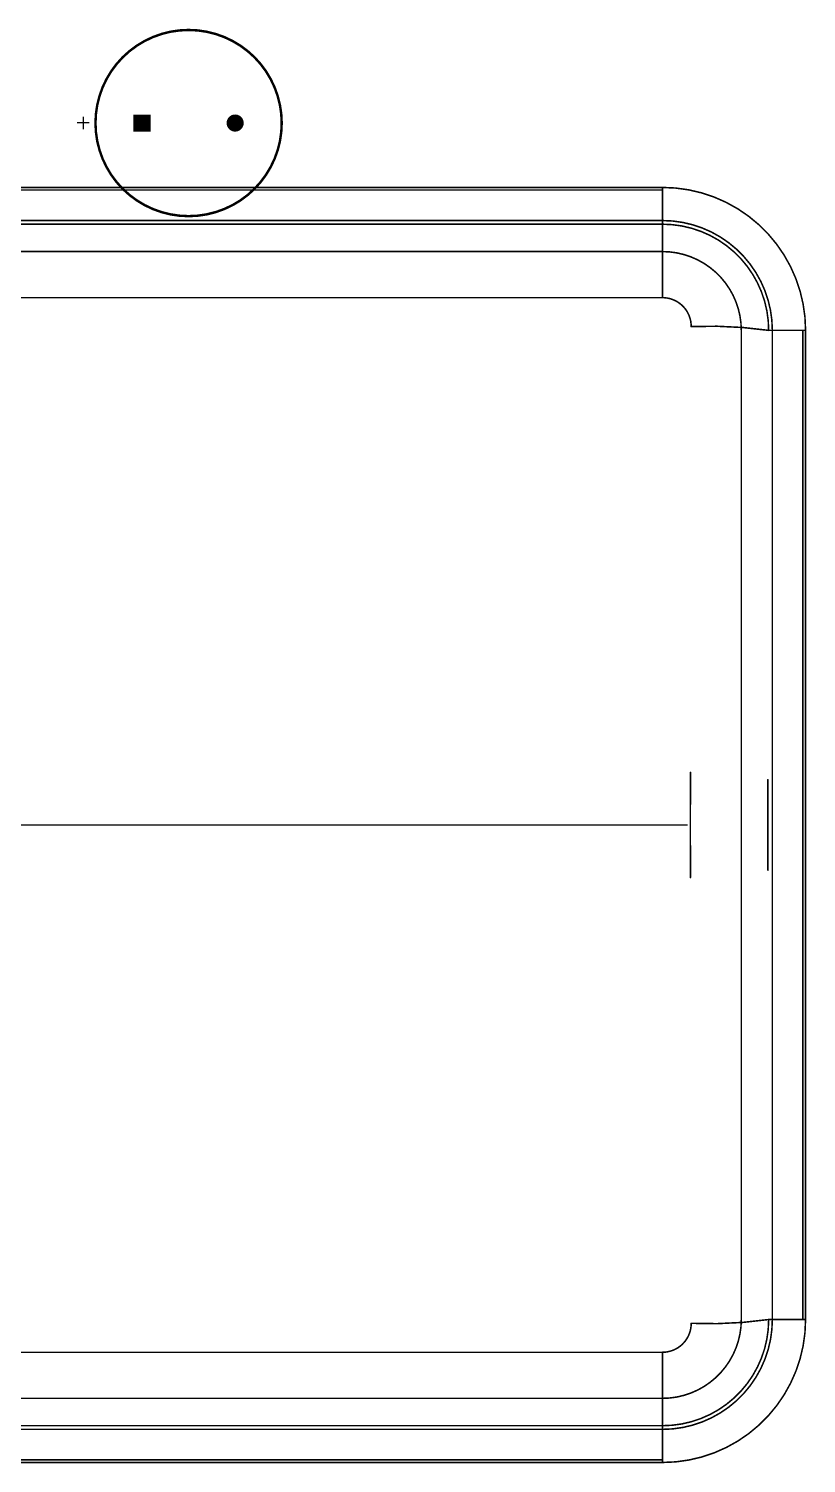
# Model space of a CAD drawing. Header units: millimetres. Extents: x 14 to 185, y 20 to 238.
# Drawn here: x 121.2 to 184.8, y 20.1 to 137.5 of the extents above; entities that cross this region are included whole.
import ezdxf

# ---------------------------------------------------------------- set-up
doc = ezdxf.new("R2010")
doc.units = ezdxf.units.MM
for name, color, linetype in [('BottomLayer', 5, 'Continuous'), ('BottomOverlay', 54, 'Continuous'), ('BottomSolder', 6, 'Continuous'), ('Mechanical1', 6, 'Continuous'), ('Mechanical9', 56, 'Continuous'), ('MultiLayer', 9, 'Continuous'), ('PadHoleLayer', 156, 'Continuous'), ('TopLayer', 1, 'Continuous'), ('TopSolder', 216, 'Continuous')]:
    doc.layers.add(name, color=color, linetype=linetype)

# ---------------------------------------------------------------- blocks, each defined once
blk = doc.blocks.new('RB7_6_15_B_19')
at = {"layer": 'BottomLayer', "const_width": 0.6}
blk.add_lwpolyline([(-4.11, 0, 1), (-3.51, 0, 1)], format="xyb", close=True, dxfattribs=at)
at = {"layer": 'BottomLayer'}
blk.add_solid([(3.21, -0.6), (4.41, -0.6), (3.21, 0.6), (4.41, 0.6)], dxfattribs=at)
at = {"layer": 'BottomOverlay'}
for p, q in [((8.63, -0.51), (8.63, 0.49)), ((8.13, -0.01), (9.13, -0.01))]:
    blk.add_line(p, q, dxfattribs=at)
for points, const_width in [([(7.62, 0, 1), (-7.62, 0, 1)], 0.2), ([(-7.67, 0, 1), (-7.57, 0, 1)], 0.1), ([(7.57, 0, 1), (7.67, 0, 1)], 0.1)]:
    blk.add_lwpolyline(points, format="xyb", close=True, dxfattribs=dict(at, const_width=const_width))
at = {"layer": 'BottomSolder', "const_width": 0.702}
blk.add_lwpolyline([(-4.16, 0, 1), (-3.46, 0, 1)], format="xyb", close=True, dxfattribs=at)
at = {"layer": 'BottomSolder'}
blk.add_solid([(3.11, -0.7), (4.51, -0.7), (3.11, 0.7), (4.51, 0.7)], dxfattribs=at)
at = {"layer": 'MultiLayer', "const_width": 0.6}
blk.add_lwpolyline([(-4.11, 0, 1), (-3.51, 0, 1)], format="xyb", close=True, dxfattribs=at)
at = {"layer": 'MultiLayer'}
blk.add_solid([(3.21, -0.6), (4.41, -0.6), (3.21, 0.6), (4.41, 0.6)], dxfattribs=at)
at = {"layer": 'PadHoleLayer', "const_width": 0.35}
for points in [[(-3.99, 0, 1), (-3.63, 0, 1)], [(3.63, 0, 1), (3.99, 0, 1)]]:
    blk.add_lwpolyline(points, format="xyb", close=True, dxfattribs=at)
at = {"layer": 'TopLayer', "const_width": 0.6}
blk.add_lwpolyline([(-4.11, 0, 1), (-3.51, 0, 1)], format="xyb", close=True, dxfattribs=at)
at = {"layer": 'TopLayer'}
blk.add_solid([(3.21, -0.6), (4.41, -0.6), (3.21, 0.6), (4.41, 0.6)], dxfattribs=at)
at = {"layer": 'TopSolder', "const_width": 0.702}
blk.add_lwpolyline([(-4.16, 0, 1), (-3.46, 0, 1)], format="xyb", close=True, dxfattribs=at)
at = {"layer": 'TopSolder'}
blk.add_solid([(3.11, -0.7), (4.51, -0.7), (3.11, 0.7), (4.51, 0.7)], dxfattribs=at)

msp = doc.modelspace()

# ---------------------------------------------------------------- linework, layer by layer
at = {"layer": 'Mechanical1', "const_width": 0.127}
for points in [[(25.37, 124.52), (173.02, 124.52)], [(173.02, 124.31), (173.02, 124.52)], [(25.37, 124.31), (173.02, 124.31)], [(173.02, 121.81), (173.02, 124.28)], [(25.37, 121.51), (173.02, 121.51)], [(173.02, 121.51), (173.02, 121.81)], [(173.02, 115.5), (173.02, 121.51)], [(25.37, 119.27), (173.02, 119.27)], [(25.37, 115.5), (173.02, 115.5)], [(179.47, 31.85), (179.47, 112.82)], [(181.71, 112.82), (182.01, 112.82)], [(182.01, 112.82), (184.48, 112.82)], [(184.51, 112.82), (184.73, 112.82)], [(184.51, 31.85), (184.51, 112.82)], [(184.73, 31.85), (184.73, 112.82)], [(23.37, 72.33), (175.02, 72.33)], [(181.71, 31.85), (182.01, 31.85)], [(182.01, 31.85), (184.48, 31.85)], [(184.51, 31.85), (184.73, 31.85)], [(25.37, 29.17), (173.02, 29.17)], [(173.02, 23.16), (173.02, 29.17)], [(25.37, 25.4), (173.02, 25.4)], [(25.37, 23.16), (173.02, 23.16)], [(173.02, 22.86), (173.02, 23.16)], [(173.02, 20.39), (173.02, 22.86)], [(25.37, 20.36), (173.02, 20.36)], [(25.37, 20.15), (173.02, 20.15)], [(173.02, 20.15), (173.02, 20.36)]]:
    msp.add_lwpolyline(points, dxfattribs=at)
at = {"layer": 'Mechanical1', "const_width": 0.0635}
for points in [[(172.99, 124.52, 1), (173.06, 124.52, 1)], [(172.99, 124.52, 1), (173.06, 124.52, 1)], [(172.99, 124.52, 1), (173.06, 124.52, 1)], [(172.99, 124.31, 1), (173.06, 124.31, 1)], [(172.99, 124.31, 1), (173.06, 124.31, 1)], [(172.99, 124.28, 1), (173.06, 124.28, 1)], [(172.99, 121.81, 1), (173.06, 121.81, 1)], [(172.99, 121.81, 1), (173.06, 121.81, 1)], [(172.99, 121.51, 1), (173.06, 121.51, 1)], [(172.99, 121.51, 1), (173.06, 121.51, 1)], [(172.99, 121.51, 1), (173.06, 121.51, 1)], [(172.99, 121.51, 1), (173.06, 121.51, 1)], [(172.99, 119.27, 1), (173.06, 119.27, 1)], [(172.99, 119.27, 1), (173.06, 119.27, 1)], [(172.99, 115.5, 1), (173.06, 115.5, 1)], [(172.99, 115.5, 1), (173.06, 115.5, 1)], [(172.99, 115.5, 1), (173.06, 115.5, 1)], [(175.34, 113.13, 1), (175.4, 113.13, 1)], [(175.34, 113.13, 1), (175.4, 113.13, 1)], [(179.44, 112.82, 1), (179.5, 112.82, 1)], [(179.44, 112.82, 1), (179.5, 112.82, 1)], [(181.67, 112.82, 1), (181.74, 112.82, 1)], [(181.67, 112.82, 1), (181.74, 112.82, 1)], [(181.67, 112.82, 1), (181.74, 112.82, 1)], [(181.98, 112.82, 1), (182.04, 112.82, 1)], [(181.98, 112.82, 1), (182.04, 112.82, 1)], [(184.45, 112.82, 1), (184.51, 112.82, 1)], [(184.48, 112.82, 1), (184.54, 112.82, 1)], [(184.47, 112.82, 1), (184.54, 112.82, 1)], [(184.69, 112.82, 1), (184.76, 112.82, 1)], [(184.69, 112.82, 1), (184.76, 112.82, 1)], [(184.69, 112.82, 1), (184.76, 112.82, 1)], [(175.28, 76.64, 1), (175.34, 76.64, 1)], [(181.61, 76.03, 1), (181.68, 76.03, 1)], [(174.99, 72.33, 1), (175.06, 72.33, 1)], [(181.61, 68.64, 1), (181.68, 68.64, 1)], [(175.28, 68.03, 1), (175.34, 68.03, 1)], [(179.44, 31.85, 1), (179.5, 31.85, 1)], [(179.44, 31.85, 1), (179.5, 31.85, 1)], [(181.67, 31.85, 1), (181.74, 31.85, 1)], [(181.67, 31.85, 1), (181.74, 31.85, 1)], [(181.67, 31.85, 1), (181.74, 31.85, 1)], [(181.98, 31.85, 1), (182.04, 31.85, 1)], [(181.98, 31.85, 1), (182.04, 31.85, 1)], [(184.45, 31.85, 1), (184.51, 31.85, 1)], [(184.48, 31.85, 1), (184.54, 31.85, 1)], [(184.47, 31.85, 1), (184.54, 31.85, 1)], [(184.69, 31.85, 1), (184.76, 31.85, 1)], [(184.69, 31.85, 1), (184.76, 31.85, 1)], [(184.69, 31.85, 1), (184.76, 31.85, 1)], [(175.34, 31.54, 1), (175.4, 31.54, 1)], [(175.34, 31.54, 1), (175.4, 31.54, 1)], [(172.99, 29.17, 1), (173.06, 29.17, 1)], [(172.99, 29.17, 1), (173.06, 29.17, 1)], [(172.99, 29.17, 1), (173.06, 29.17, 1)], [(172.99, 25.4, 1), (173.06, 25.4, 1)], [(172.99, 25.4, 1), (173.06, 25.4, 1)], [(172.99, 23.16, 1), (173.06, 23.16, 1)], [(172.99, 23.16, 1), (173.06, 23.16, 1)], [(172.99, 23.16, 1), (173.06, 23.16, 1)], [(172.99, 23.16, 1), (173.06, 23.16, 1)], [(172.99, 22.86, 1), (173.06, 22.86, 1)], [(172.99, 22.86, 1), (173.06, 22.86, 1)], [(172.99, 20.39, 1), (173.06, 20.39, 1)], [(172.99, 20.36, 1), (173.06, 20.36, 1)], [(172.99, 20.36, 1), (173.06, 20.36, 1)], [(172.99, 20.15, 1), (173.06, 20.15, 1)], [(172.99, 20.15, 1), (173.06, 20.15, 1)], [(172.99, 20.15, 1), (173.06, 20.15, 1)]]:
    msp.add_lwpolyline(points, format="xyb", close=True, dxfattribs=at)
at = {"layer": 'Mechanical1', "const_width": 0.127}
for points in [[(173.02, 124.52, -0.414214), (184.73, 112.82)], [(173.02, 121.51, -0.414479), (181.71, 112.82)], [(173.02, 119.27, -0.414214), (179.47, 112.82)], [(173.02, 115.5, -0.41518), (175.37, 113.13)], [(175.37, 113.13, -0.046263), (181.71, 112.82)], [(175.31, 68.03, -0.001672), (175.31, 76.64)], [(181.64, 68.64, -0.001686), (181.64, 76.03)], [(179.47, 31.85, -0.414214), (173.02, 25.4)], [(181.71, 31.85, -0.414481), (173.02, 23.16)], [(184.73, 31.85, -0.414214), (173.02, 20.15)], [(181.71, 31.85, -0.046263), (175.37, 31.54)], [(175.37, 31.54, -0.415183), (173.02, 29.17)]]:
    msp.add_lwpolyline(points, format="xyb", dxfattribs=at)
at = {"layer": 'Mechanical9', "const_width": 0.127}
for points in [[(25.37, 121.81), (173.02, 121.81)], [(182.01, 31.85), (182.01, 112.82)], [(25.37, 22.86), (173.02, 22.86)]]:
    msp.add_lwpolyline(points, dxfattribs=at)
at = {"layer": 'Mechanical9', "const_width": 0.0635}
for points in [[(172.99, 121.81, 1), (173.06, 121.81, 1)], [(172.99, 121.81, 1), (173.06, 121.81, 1)], [(181.98, 112.82, 1), (182.04, 112.82, 1)], [(181.98, 112.82, 1), (182.04, 112.82, 1)], [(181.98, 31.85, 1), (182.04, 31.85, 1)], [(181.98, 31.85, 1), (182.04, 31.85, 1)], [(172.99, 22.86, 1), (173.06, 22.86, 1)], [(172.99, 22.86, 1), (173.06, 22.86, 1)]]:
    msp.add_lwpolyline(points, format="xyb", close=True, dxfattribs=at)
at = {"layer": 'Mechanical9', "const_width": 0.127}
for points in [[(173.02, 121.81, -0.414214), (182.01, 112.82)], [(182.01, 31.85, -0.414214), (173.02, 22.86)]]:
    msp.add_lwpolyline(points, format="xyb", dxfattribs=at)

# ---------------------------------------------------------------- block references
at = {"rotation": 180}
msp.add_blockref('RB7_6_15_B_19', (134.24, 129.79), dxfattribs=at)

doc.saveas('drawing.dxf')
